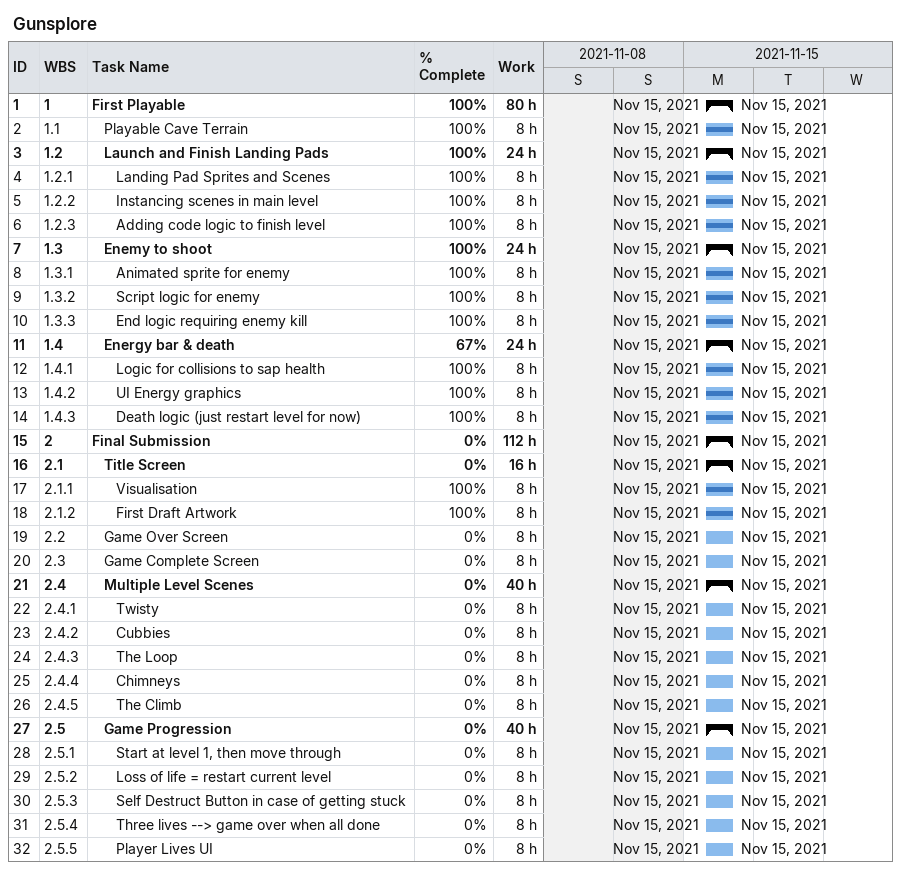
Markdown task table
Gunsplore

| ID | WBS | Task | Start | Finish | % complete | Work (h) |
|---|---|---|---|---|---|---|
| 1 | 1 | **First Playable** | 2021-11-15 | 2021-11-15 | 100 | 80 |
| 2 | 1.1 | Playable Cave Terrain | 2021-11-15 | 2021-11-15 | 100 | 8 |
| 3 | 1.2 | **Launch and Finish Landing Pads** | 2021-11-15 | 2021-11-15 | 100 | 24 |
| 4 | 1.2.1 | Landing Pad Sprites and Scenes | 2021-11-15 | 2021-11-15 | 100 | 8 |
| 5 | 1.2.2 | Instancing scenes in main level | 2021-11-15 | 2021-11-15 | 100 | 8 |
| 6 | 1.2.3 | Adding code logic to finish level | 2021-11-15 | 2021-11-15 | 100 | 8 |
| 7 | 1.3 | **Enemy to shoot** | 2021-11-15 | 2021-11-15 | 100 | 24 |
| 8 | 1.3.1 | Animated sprite for enemy | 2021-11-15 | 2021-11-15 | 100 | 8 |
| 9 | 1.3.2 | Script logic for enemy | 2021-11-15 | 2021-11-15 | 100 | 8 |
| 10 | 1.3.3 | End logic requiring enemy kill | 2021-11-15 | 2021-11-15 | 100 | 8 |
| 11 | 1.4 | **Energy bar & death** | 2021-11-15 | 2021-11-15 | 67 | 24 |
| 12 | 1.4.1 | Logic for collisions to sap health | 2021-11-15 | 2021-11-15 | 100 | 8 |
| 13 | 1.4.2 | UI Energy graphics | 2021-11-15 | 2021-11-15 | 100 | 8 |
| 14 | 1.4.3 | Death logic (just restart level for now) | 2021-11-15 | 2021-11-15 | 100 | 8 |
| 15 | 2 | **Final Submission** | 2021-11-15 | 2021-11-15 | 0 | 112 |
| 16 | 2.1 | **Title Screen** | 2021-11-15 | 2021-11-15 | 0 | 16 |
| 17 | 2.1.1 | Visualisation | 2021-11-15 | 2021-11-15 | 100 | 8 |
| 18 | 2.1.2 | First Draft Artwork | 2021-11-15 | 2021-11-15 | 100 | 8 |
| 19 | 2.2 | Game Over Screen | 2021-11-15 | 2021-11-15 | 0 | 8 |
| 20 | 2.3 | Game Complete Screen | 2021-11-15 | 2021-11-15 | 0 | 8 |
| 21 | 2.4 | **Multiple Level Scenes** | 2021-11-15 | 2021-11-15 | 0 | 40 |
| 22 | 2.4.1 | Twisty | 2021-11-15 | 2021-11-15 | 0 | 8 |
| 23 | 2.4.2 | Cubbies | 2021-11-15 | 2021-11-15 | 0 | 8 |
| 24 | 2.4.3 | The Loop | 2021-11-15 | 2021-11-15 | 0 | 8 |
| 25 | 2.4.4 | Chimneys | 2021-11-15 | 2021-11-15 | 0 | 8 |
| 26 | 2.4.5 | The Climb | 2021-11-15 | 2021-11-15 | 0 | 8 |
| 27 | 2.5 | **Game Progression** | 2021-11-15 | 2021-11-15 | 0 | 40 |
| 28 | 2.5.1 | Start at level 1, then move through | 2021-11-15 | 2021-11-15 | 0 | 8 |
| 29 | 2.5.2 | Loss of life = restart current level | 2021-11-15 | 2021-11-15 | 0 | 8 |
| 30 | 2.5.3 | Self Destruct Button in case of getting stuck | 2021-11-15 | 2021-11-15 | 0 | 8 |
| 31 | 2.5.4 | Three lives --> game over when all done | 2021-11-15 | 2021-11-15 | 0 | 8 |
| 32 | 2.5.5 | Player Lives UI | 2021-11-15 | 2021-11-15 | 0 | 8 |
